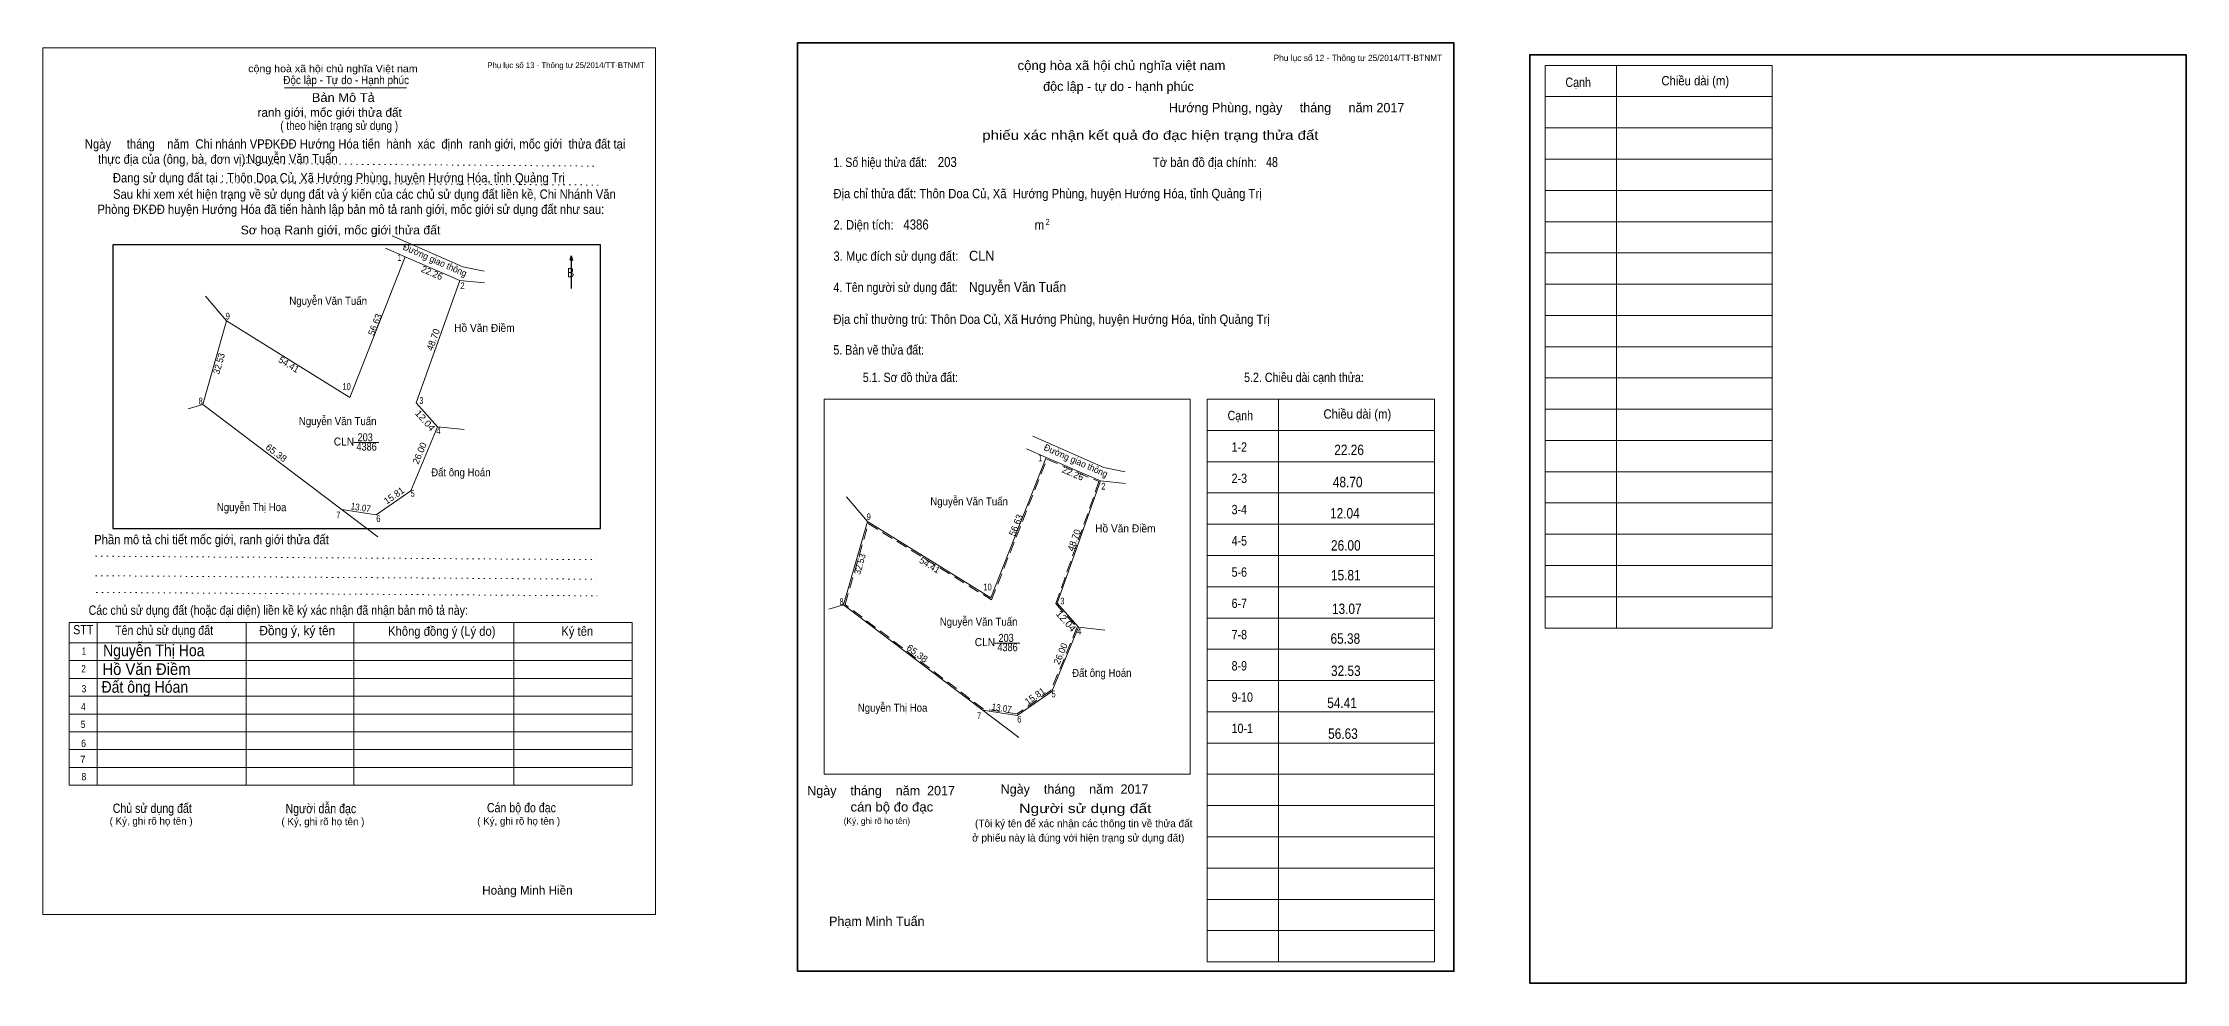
# Model space of a CAD drawing. Header units: metres. Extents: x 535942 to 537226, y 1849719 to 1849955.
# Drawn here: x 535942 to 536457, y 1849719 to 1849945 of the extents above; entities that cross this region are included whole.
import ezdxf
from ezdxf.enums import TextEntityAlignment as Align

# ---------------------------------------------------------------- set-up
doc = ezdxf.new("R2010")
doc.units = ezdxf.units.M
doc.header["$LTSCALE"] = 0.9
doc.linetypes.add('DOTTED', pattern=[1.5, 0.3, -1.2])
doc.linetypes.add('MEDIUM_DASHED', pattern=[4.5, 3, -1.5])
for name, color, linetype, lineweight in [('1', 7, 'MEDIUM_DASHED', 13), ('2', 7, 'Continuous', 13), ('62', 7, 'Continuous', 13), ('63', 7, 'Continuous', 13)]:
    doc.layers.add(name, color=color, linetype=linetype, lineweight=lineweight)
doc.layers.add('30', color=7, linetype='Continuous')
doc.layers.add('34', color=7, linetype='Continuous')

msp = doc.modelspace()

# ---------------------------------------------------------------- linework, layer by layer
at = {"layer": '1', "linetype": 'Continuous'}
msp.add_lwpolyline([(536089.48, 1849735.84), (536089.48, 1849943.74), (535942.48, 1849943.74), (535942.48, 1849735.84)], close=True, dxfattribs=at)
at = {"layer": '1'}
msp.add_lwpolyline([(536183.42, 1849845.09), (536195.91, 1849839.68), (536185.52, 1849810.42), (536190.63, 1849804.67), (536184.35, 1849789.58), (536176.21, 1849783.94), (536168.14, 1849785.15), (536135, 1849810.21), (536140.54, 1849829.63), (536170.11, 1849811.32)], close=True, dxfattribs=at)
at = {"layer": '2'}
for p, q in [((536043.24, 1849891.21), (536026.26, 1849898.7)), ((536048.35, 1849890.15), (536043.24, 1849891.21)), ((536042.51, 1849887.98), (536048.43, 1849887.39)), ((535977.31, 1849857.19), (535980.84, 1849858.21)), ((535980.84, 1849858.21), (536022.87, 1849826.43)), ((536197.04, 1849843.09), (536180.06, 1849850.58)), ((536017.12, 1849849.07), (536023.11, 1849849.07)), ((536196.31, 1849839.86), (536202.23, 1849839.27)), ((536202.15, 1849842.03), (536197.04, 1849843.09)), ((536131.11, 1849809.07), (536134.64, 1849810.09)), ((536134.64, 1849810.09), (536176.67, 1849778.31)), ((536170.92, 1849800.95), (536176.91, 1849800.95))]:
    msp.add_line(p, q, dxfattribs=at)
for points in [[(536029.44, 1849893.63), (536016.15, 1849859.91), (535986.55, 1849878.23)], [(536042.51, 1849887.98), (536029.44, 1849893.63), (536024.72, 1849895.67)], [(536042.51, 1849887.98), (536032.08, 1849858.61), (536037.2, 1849852.85), (536043.54, 1849852.18)], [(535980.84, 1849858.21), (535986.55, 1849878.23), (535981.5, 1849884.15)], [(536037.2, 1849852.85), (536030.8, 1849837.49), (536022.48, 1849831.73), (536014.21, 1849832.97)], [(536183.24, 1849845.51), (536169.95, 1849811.79), (536140.35, 1849830.11)], [(536196.31, 1849839.86), (536183.24, 1849845.51), (536178.52, 1849847.55)], [(536196.31, 1849839.86), (536185.88, 1849810.49), (536191, 1849804.73), (536197.34, 1849804.06)], [(536134.64, 1849810.09), (536140.35, 1849830.11), (536135.3, 1849836.03)], [(536191, 1849804.73), (536184.6, 1849789.37), (536176.28, 1849783.61), (536168.01, 1849784.85)]]:
    msp.add_lwpolyline(points, dxfattribs=at)
at = {"layer": '62'}
for p, q in [((536000.44, 1849934.15), (536029.77, 1849934.15)), ((535948.78, 1849805.91), (536083.88, 1849805.91)), ((535948.78, 1849766.85), (535948.78, 1849805.91)), ((535955.5, 1849766.85), (535955.5, 1849805.91)), ((535991.27, 1849766.85), (535991.27, 1849805.77)), ((536017.1, 1849766.85), (536017.1, 1849805.77)), ((536055.46, 1849766.85), (536055.46, 1849805.91)), ((536083.88, 1849766.85), (536083.88, 1849805.91)), ((535948.78, 1849801.01), (536083.88, 1849801.01)), ((535948.78, 1849796.74), (536083.88, 1849796.74)), ((535948.78, 1849792.47), (536083.88, 1849792.47)), ((535948.78, 1849788.2), (536083.88, 1849788.2)), ((535948.78, 1849783.93), (536083.88, 1849783.93)), ((535948.78, 1849779.66), (536083.88, 1849779.66)), ((535948.78, 1849775.39), (536083.88, 1849775.39)), ((535948.78, 1849771.12), (536083.88, 1849771.12)), ((535948.78, 1849766.85), (536083.88, 1849766.85))]:
    msp.add_line(p, q, dxfattribs=at)
at = {"layer": '62', "linetype": 'DOTTED'}
for p, q in [((535985.11, 1849911.4), (536075.76, 1849910.84)), ((535990.71, 1849916.02), (536075.13, 1849915.39)), ((535955.15, 1849821.8), (536075.34, 1849820.96)), ((535955.15, 1849817.11), (536075.34, 1849816.27)), ((535955.29, 1849813.12), (536075.48, 1849812.28))]:
    msp.add_line(p, q, dxfattribs=at)
at = {"layer": '62', "lineweight": 25}
for p, q in [((536069.25, 1849893.83), (536068.97, 1849892.78)), ((536069.25, 1849893.9), (536069.25, 1849885.99)), ((536069.25, 1849893.83), (536069.6, 1849892.78))]:
    msp.add_line(p, q, dxfattribs=at)
msp.add_lwpolyline([(535959.28, 1849828.45), (536076.32, 1849828.45), (536076.32, 1849896.49), (535959.28, 1849896.49)], close=True, dxfattribs=at)
at = {"layer": '63'}
for p, q in [((536302.96, 1849939.56), (536357.48, 1849939.56)), ((536302.96, 1849804.56), (536302.96, 1849939.56)), ((536320.06, 1849804.56), (536320.06, 1849939.56)), ((536357.48, 1849804.56), (536357.48, 1849939.56)), ((536302.96, 1849932.06), (536357.48, 1849932.06)), ((536302.96, 1849924.56), (536357.48, 1849924.56)), ((536302.96, 1849917.06), (536357.48, 1849917.06)), ((536302.96, 1849909.56), (536357.48, 1849909.56)), ((536302.96, 1849902.06), (536357.48, 1849902.06)), ((536302.96, 1849894.56), (536357.48, 1849894.56)), ((536302.96, 1849887.06), (536357.48, 1849887.06)), ((536302.96, 1849879.56), (536357.48, 1849879.56)), ((536302.96, 1849872.06), (536357.48, 1849872.06)), ((536302.96, 1849864.56), (536357.48, 1849864.56)), ((536130, 1849769.46), (536130, 1849859.46)), ((536130, 1849859.46), (536217.76, 1849859.46)), ((536217.76, 1849769.46), (536217.76, 1849859.46)), ((536221.88, 1849859.46), (536276.4, 1849859.46)), ((536221.88, 1849724.46), (536221.88, 1849859.46)), ((536238.98, 1849724.46), (536238.98, 1849859.46)), ((536276.4, 1849724.46), (536276.4, 1849859.46)), ((536302.96, 1849857.06), (536357.48, 1849857.06)), ((536221.88, 1849851.96), (536276.4, 1849851.96)), ((536302.96, 1849849.56), (536357.48, 1849849.56)), ((536221.88, 1849844.46), (536276.4, 1849844.46)), ((536302.96, 1849842.06), (536357.48, 1849842.06)), ((536221.88, 1849836.96), (536276.4, 1849836.96)), ((536302.96, 1849834.56), (536357.48, 1849834.56)), ((536221.88, 1849829.46), (536276.4, 1849829.46)), ((536302.96, 1849827.06), (536357.48, 1849827.06)), ((536221.88, 1849821.96), (536276.4, 1849821.96)), ((536302.96, 1849819.56), (536357.48, 1849819.56)), ((536221.88, 1849814.46), (536276.4, 1849814.46)), ((536302.96, 1849812.06), (536357.48, 1849812.06)), ((536221.88, 1849806.96), (536276.4, 1849806.96)), ((536302.96, 1849804.56), (536357.48, 1849804.56)), ((536221.88, 1849799.46), (536276.4, 1849799.46)), ((536221.88, 1849791.96), (536276.4, 1849791.96)), ((536221.88, 1849784.46), (536276.4, 1849784.46)), ((536221.88, 1849776.96), (536276.4, 1849776.96)), ((536130, 1849769.46), (536217.76, 1849769.46)), ((536221.88, 1849769.46), (536276.4, 1849769.46)), ((536221.88, 1849761.96), (536276.4, 1849761.96)), ((536221.88, 1849754.46), (536276.4, 1849754.46)), ((536221.88, 1849746.96), (536276.4, 1849746.96)), ((536221.88, 1849739.46), (536276.4, 1849739.46)), ((536221.88, 1849731.96), (536276.4, 1849731.96)), ((536221.88, 1849724.46), (536276.4, 1849724.46))]:
    msp.add_line(p, q, dxfattribs=at)
at = {"layer": '63', "lineweight": 35}
for points in [[(536123.56, 1849722.2), (536123.56, 1849944.96), (536281.06, 1849944.96), (536281.06, 1849722.2)], [(536299.28, 1849719.36), (536299.28, 1849942.1), (536456.78, 1849942.1), (536456.78, 1849719.36)]]:
    msp.add_lwpolyline(points, close=True, dxfattribs=at)

# ---------------------------------------------------------------- texts
at = {"layer": '2'}
for s, height, width, p in [('Nguyễn Văn Tuấn', 1.92, 0.9, (536010.945, 1849882.11)), ('Hồ Văn Điềm', 1.92, 0.95, (536048.435, 1849875.62)), ('Nguyễn Văn Tuấn', 1.92, 0.9, (536013.225, 1849853.24)), ('203', 1.92, 0.85, (536019.825, 1849849.36)), ('4386', 1.92, 0.85, (536020.17, 1849847.13)), ('Đất ông Hoán', 1.92, 0.9, (536042.78, 1849840.95)), ('Nguyễn Thị Hoa', 1.92, 0.9, (535992.58, 1849832.6)), ('Nguyễn Văn Tuấn', 1.92, 0.9, (536164.745, 1849833.99)), ('Hồ Văn Điềm', 1.92, 0.95, (536202.235, 1849827.5)), ('Nguyễn Văn Tuấn', 1.92, 0.9, (536167.025, 1849805.12)), ('Nguyễn Thị Hoa', 2.8, 0.9, (535969.1, 1849797.8)), ('4386', 1.92, 0.85, (536173.965, 1849799.01)), ('203', 1.92, 0.85, (536173.625, 1849801.24)), ('Hồ Văn Điềm', 2.8, 0.95, (535967.34, 1849793.31)), ('Đất ông Hoán', 1.92, 0.9, (536196.58, 1849792.83)), ('Đất ông Hóan', 2.8, 0.9, (535966.94, 1849789.03)), ('Nguyễn Thị Hoa', 1.92, 0.9, (536146.38, 1849784.48))]:
    msp.add_text(s, height=height, dxfattribs=dict(at, width=width)).set_placement(p, align=Align.CENTER)
at = {"layer": '2', "width": 0.95}
for p in [(536017.17, 1849848.34), (536170.97, 1849800.22)]:
    msp.add_text('CLN', height=1.92, dxfattribs=at).set_placement(p, align=Align.RIGHT)
at = {"layer": '30', "width": 0.85}
for s, p in [('1-2', (536227.73, 1849846.86)), ('2-3', (536227.73, 1849839.36)), ('3-4', (536227.73, 1849831.86)), ('4-5', (536227.73, 1849824.36)), ('5-6', (536227.73, 1849816.86)), ('6-7', (536227.73, 1849809.36)), ('7-8', (536227.73, 1849801.86)), ('8-9', (536227.73, 1849794.36)), ('9-10', (536227.73, 1849786.86)), ('10-1', (536227.73, 1849779.36))]:
    msp.add_text(s, height=2.25, dxfattribs=at).set_placement(p)
at = {"layer": '34'}
for s, height, width, p in [('Nguyễn Văn Tuấn', 2.24, 0.9, (535991.48, 1849916.09)), ('203', 2.4, 0.85, (536157.23, 1849915.18)), ('48', 2.4, 0.8, (536235.98, 1849915.18)), ('4386', 2.4, 0.85, (536148.98, 1849900.18)), ('CLN', 2.4, 0.95, (536164.73, 1849892.68)), ('Nguyễn Văn Tuấn', 2.4, 0.9, (536164.73, 1849885.18))]:
    msp.add_text(s, height=height, dxfattribs=dict(at, width=width)).set_placement(p)
at = {"layer": '62'}
for s, height, width, p in [('cộng hoà xã hội chủ nghĩa Việt nam', 1.732, 1.1, (535991.76, 1849937.93)), ('Độc lập - Tự do - Hạnh phúc', 1.979, 0.9, (536000.16, 1849935.06)), ('Bản Mô Tả', 2.1, 1.1, (536007.02, 1849930.79)), ('Ngày     tháng    năm  Chi nhánh VPĐKĐĐ Hướng Hóa tiến  hành  xác  định  ranh giới, mốc giới  thửa đất tại ', 2.24, 0.9, (535952.56, 1849919.59)), ('( theo hiện trạng sử dụng )', 2.1, 0.85, (535999.46, 1849924.07)), ('thực địa của (ông, bà, đơn vị): ', 2.24, 0.9, (535955.71, 1849915.95)), ('Đang sử dụng đất tại : Thôn Doa Củ, Xã Hướng Phùng, huyện Hướng Hóa, tỉnh Quảng Trị', 2.24, 0.9, (535959.28, 1849911.47)), ('Phòng ĐKĐĐ huyện Hướng Hóa đã tiến hành lập bản mô tả ranh giới, mốc giới sử dụng đất như sau:', 2.24, 0.9, (535955.57, 1849903.91)), ('     Sau khi xem xét hiện trạng về sử dụng đất và ý kiến của các chủ sử dụng đất liền kề, Chi Nhánh Văn ', 2.24, 0.9, (535955.57, 1849907.55)), ('Sơ hoạ Ranh giới, mốc giới thửa đất', 2.1, 1.05, (535989.94, 1849899.01)), ('B', 2.24, 0.85, (536068.27, 1849888.72)), ('Phần mô tả chi tiết mốc giới, ranh giới thửa đất ', 2.24, 0.9, (535954.8, 1849824.67)), ('Các chủ sử dụng đất (hoặc đại diện) liền kề ký xác nhận đã nhận bản mô tả này:', 2.24, 0.85, (535953.47, 1849807.73))]:
    msp.add_text(s, height=height, dxfattribs=dict(at, width=width)).set_placement(p)
msp.add_text('ranh giới, mốc giới thửa đất', height=2.1, dxfattribs=at).set_placement((535994, 1849927.22))
for s, height, width, p in [('STT', 2.24, 0.85, (535952.175, 1849803.04)), ('Tên chủ sử dụng đất', 2.24, 0.85, (535971.565, 1849802.9)), ('Đồng ý, ký tên', 2.24, 0.95, (536003.52, 1849802.83)), ('Không đồng ý (Lý do)', 2.24, 0.9, (536038.205, 1849802.69)), ('Ký tên', 2.24, 0.9, (536070.72, 1849802.69)), ('1', 1.75, 0.7, (535952.315, 1849798.14)), ('2', 1.75, 0.8, (535952.245, 1849793.94)), ('3', 1.75, 0.85, (535952.35, 1849789.11)), ('4', 1.75, 0.85, (535952.21, 1849784.84)), ('5', 1.75, 0.85, (535952.14, 1849780.57)), ('6', 1.75, 0.9, (535952.245, 1849776.02)), ('7', 1.75, 0.95, (535952.07, 1849772.17)), ('8', 1.75, 0.9, (535952.315, 1849768.04)), ('Chủ sử dụng đất', 2.24, 0.85, (535968.73, 1849760.2)), ('Người dẫn đạc', 2.24, 0.85, (536009.19, 1849760.13)), ('Cán bộ đo đạc', 2.24, 0.85, (536057.315, 1849760.34))]:
    msp.add_text(s, height=height, dxfattribs=dict(at, width=width)).set_placement(p, align=Align.CENTER)
for p in [(535968.45, 1849757.4), (536009.68, 1849757.26), (536056.65, 1849757.4)]:
    msp.add_text('( Ký, ghi rõ họ tên )', height=1.75, dxfattribs=at).set_placement(p, align=Align.CENTER)
at = {"layer": '63'}
for s, height, p in [('Phụ lục số 12 - Thông tư 25/2014/TT-BTNMT', 1.5, (536278.28, 1849940.6)), ('Phụ lục số 13 - Thông tư 25/2014/TT-BTNMT', 1.4, (536086.89, 1849938.91)), ('Ngày    tháng    năm  2017', 2.25, (536161.35, 1849764.43)), ('Ngày    tháng    năm  2017', 2.25, (536207.77, 1849764.8)), ('(Ký, ghi rõ họ tên)', 1.5, (536150.58, 1849757.53))]:
    msp.add_text(s, height=height, dxfattribs=at).set_placement(p, align=Align.RIGHT)
at = {"layer": '63', "width": 1.05}
msp.add_text('cộng hòa xã hội chủ nghĩa việt nam', height=2.25, dxfattribs=at).set_placement((536201.305, 1849938.43), align=Align.CENTER)
at = {"layer": '63'}
for s, height, width, p in [('Chiều dài (m)', 2.25, 0.9, (536330.86, 1849934.76)), ('Cạnh', 2.25, 0.85, (536307.83, 1849934.38)), ('1. Số hiệu thửa đất:', 2.25, 0.85, (536132.18, 1849915.18)), ('Tờ bản đồ địa chính:', 2.25, 0.9, (536208.83, 1849915.18)), ('Địa chỉ thửa đất: Thôn Doa Củ, Xã  Hướng Phùng, huyện Hướng Hóa, tỉnh Quảng Trị', 2.25, 0.9, (536132.18, 1849907.68)), ('2. Diện tích:', 2.25, 0.9, (536132.18, 1849900.18)), ('m', 2.25, 0.9, (536180.48, 1849900.18)), ('2', 1.5, 0.8, (536183.1, 1849901.23)), ('3. Mục đích sử dụng đất:', 2.25, 0.9, (536132.18, 1849892.68)), ('4. Tên người sử dụng đất:', 2.25, 0.85, (536132.18, 1849885.18)), ('Địa chỉ thường trú: Thôn Doa Củ, Xã Hướng Phùng, huyện Hướng Hóa, tỉnh Quảng Trị', 2.25, 0.9, (536132.18, 1849877.53)), ('5. Bản vẽ thửa đất:', 2.25, 0.85, (536132.18, 1849870.18)), ('5.1. Sơ đồ thửa đất:', 2.25, 0.85, (536139.23, 1849863.58)), ('5.2. Chiều dài cạnh thửa:', 2.25, 0.85, (536230.73, 1849863.58)), ('Cạnh', 2.25, 0.85, (536226.76, 1849854.43)), ('Chiều dài (m)', 2.25, 0.9, (536249.78, 1849854.8))]:
    msp.add_text(s, height=height, dxfattribs=dict(at, width=width)).set_placement(p)
for s, height, p in [('độc lập - tự do - hạnh phúc', 2.25, (536200.58, 1849933.4)), ('Hướng Phùng, ngày     tháng     năm 2017', 2.25, (536240.925, 1849928.3)), ('(Tôi ký tên để xác nhận các thông tin về thửa đất ', 1.8, (536192.585, 1849756.78)), ('ở phiếu này là đúng với hiện trạng sử dụng đất)', 1.8, (536190.925, 1849753.33)), ('Hoàng Minh Hiền', 2.1, (536058.75, 1849740.6)), ('Phạm Minh Tuấn', 2.25, (536142.585, 1849733.08))]:
    msp.add_text(s, height=height, dxfattribs=at).set_placement(p, align=Align.CENTER)
for s, height, width, p in [('phiếu xác nhận kết quả đo đạc hiện trạng thửa đất', 2.25, 1.2, (536248.59, 1849921.7)), (' 1', 1.6, 0.75, (536028.51, 1849892.66)), (' 2', 1.6, 0.85, (536043.67, 1849885.91)), (' 9', 1.6, 0.85, (535987.37, 1849878.59)), (' 10', 1.6, 0.85, (536016.38, 1849861.72)), (' 3', 1.6, 0.8, (536033.82, 1849858.35)), (' 8', 1.6, 0.8, (535980.84, 1849858.21)), (' 4', 1.6, 0.85, (536037.9, 1849851.11)), (' 1', 1.6, 0.75, (536182.3, 1849844.54)), ('22.26', 2.5, 0.85, (536259.48, 1849846.06)), (' 2', 1.6, 0.85, (536197.46, 1849837.79)), ('48.70', 2.5, 0.85, (536259.14, 1849838.34)), (' 5', 1.6, 0.8, (536031.7, 1849836.07)), (' 7', 1.6, 0.8, (536013.85, 1849830.87)), (' 6', 1.6, 0.85, (536023.5, 1849829.99)), (' 9', 1.6, 0.85, (536141.17, 1849830.47)), ('12.04', 2.5, 0.85, (536258.47, 1849830.85)), ('26.00', 2.5, 0.85, (536258.69, 1849823.14)), (' 10', 1.6, 0.85, (536170.17, 1849813.6)), ('15.81', 2.5, 0.85, (536258.69, 1849815.99)), (' 8', 1.6, 0.8, (536134.63, 1849810.09)), (' 3', 1.6, 0.8, (536187.61, 1849810.23)), ('13.07', 2.5, 0.85, (536258.92, 1849807.93)), (' 4', 1.6, 0.85, (536191.69, 1849802.99)), ('65.38', 2.5, 0.85, (536258.58, 1849800.78)), ('32.53', 2.5, 0.85, (536258.69, 1849793.06)), (' 5', 1.6, 0.8, (536185.5, 1849787.95)), (' 7', 1.6, 0.8, (536167.64, 1849782.75)), (' 6', 1.6, 0.85, (536177.29, 1849781.87)), ('54.41', 2.5, 0.85, (536257.79, 1849785.35)), ('56.63', 2.5, 0.85, (536258.01, 1849777.97)), ('cán bộ đo đạc', 2.25, 1.05, (536156.13, 1849760.53)), ('Người sử dụng đất', 2.25, 1.25, (536208.51, 1849760.16))]:
    msp.add_text(s, height=height, dxfattribs=dict(at, width=width)).set_placement(p, align=Align.RIGHT)
for s, rotation, width, p in [('Đường giao thông', 336.202, 0.95, (536036.2522, 1849892.1137)), ('32.53', 74.105, 0.95, (535985.4965, 1849867.8009)), ('12.04', 311.634, 1.1, (536033.5965, 1849853.8215)), ('65.38', 322.895, 1.05, (535998.0124, 1849845.9508)), ('Đường giao thông', 336.202, 0.95, (536190.0522, 1849843.9938)), ('13.07', 351.467, 0.9, (536018.6463, 1849832.692)), ('32.53', 74.105, 0.95, (536139.2965, 1849819.6809)), ('12.04', 311.634, 1.1, (536187.3965, 1849805.7015)), ('65.38', 322.895, 1.05, (536151.8174, 1849797.8271)), ('13.07', 351.467, 0.9, (536172.4463, 1849784.572))]:
    msp.add_text(s, height=1.6, rotation=rotation, dxfattribs=dict(at, width=width)).set_placement(p, align=Align.CENTER)
for s, rotation, p in [('22.26', 336.602, (536035.5373, 1849889.041)), ('56.63', 68.495, (536022.9122, 1849877.0768)), ('48.70', 70.445, (536036.8928, 1849873.4872)), ('54.41', 328.252, (536001.0841, 1849867.102)), ('26.00', 67.38, (536033.6118, 1849846.2023)), ('22.26', 336.602, (536189.3373, 1849840.921)), ('15.81', 34.695, (536027.2046, 1849835.6786)), ('56.63', 68.495, (536176.7122, 1849828.9568)), ('48.70', 70.445, (536190.6928, 1849825.3672)), ('54.41', 328.252, (536154.8841, 1849818.982)), ('26.00', 67.38, (536187.4118, 1849798.0823)), ('15.81', 34.695, (536181.0046, 1849787.5586))]:
    msp.add_text(s, height=1.6, rotation=rotation, dxfattribs=at).set_placement(p, align=Align.CENTER)

doc.saveas('drawing.dxf')
